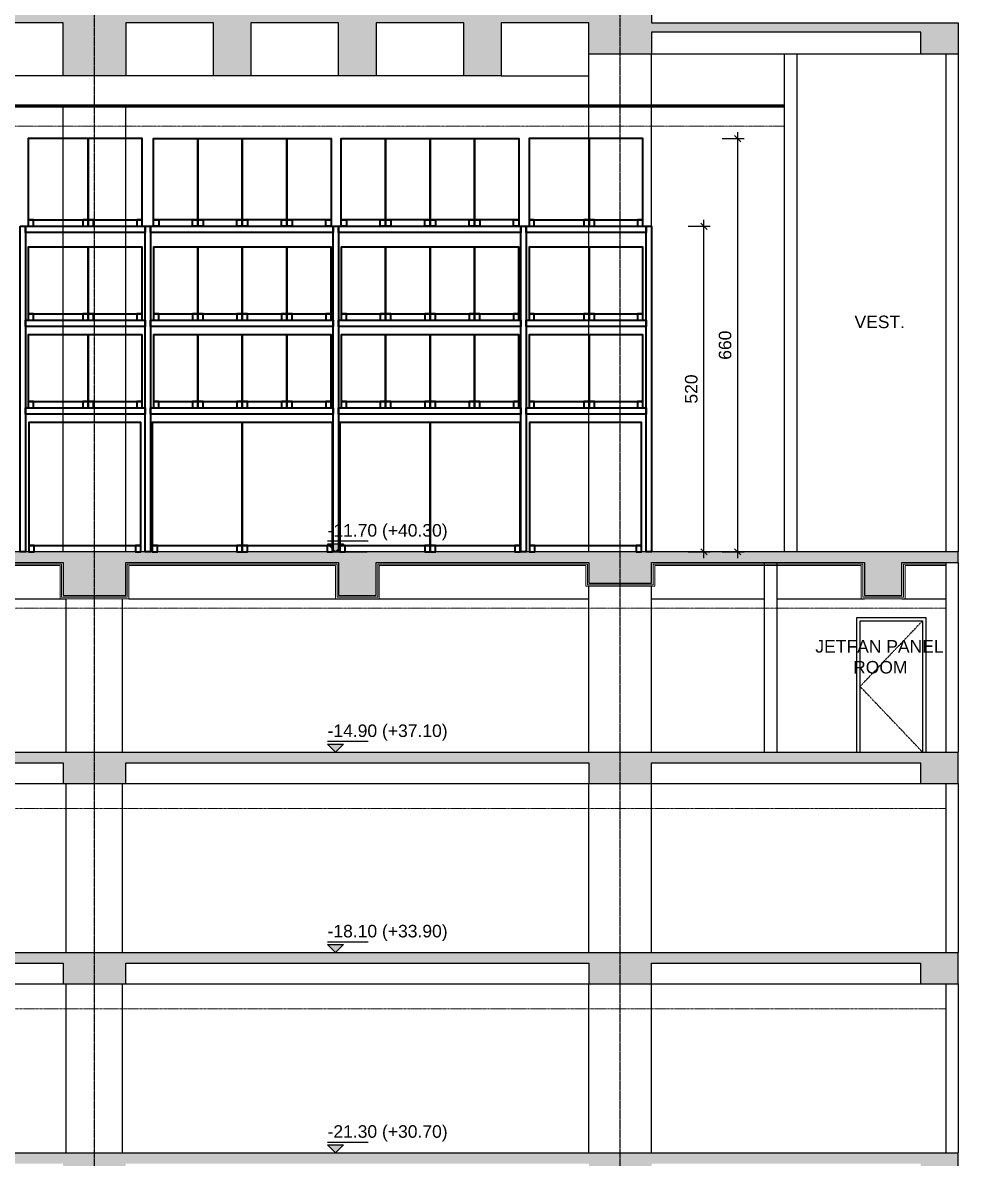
# Model space of a CAD drawing. Header units: centimetres. Extents: x -678439 to 71514, y -426864 to 8594.
# Drawn here: x 48435 to 49930, y 3072 to 4885 of the extents above; entities that cross this region are included whole.
import ezdxf

# ---------------------------------------------------------------- set-up
doc = ezdxf.new("R2010")
doc.units = ezdxf.units.CM
doc.header["$LTSCALE"] = 0.01
doc.header["$MEASUREMENT"] = 0
doc.header["$PDMODE"] = 3
for name, pattern in [('$0$CENTER', [50.8, 31.75, -6.35, 6.35, -6.35]), ('HIDDEN', [9.525, 6.35, -3.175]), ('K5LT_AXLED', [19.5, 15, -1.5, 1.5, -1.5])]:
    doc.linetypes.add(name, pattern=pattern)
doc.layers.get('0').update_dxf_attribs({"lineweight": 0})
doc.layers.get('DefPoints').update_dxf_attribs({"color": 200})
for name, color, linetype in [('$0$V-0_Axis', 8, '$0$CENTER'), ('AR-02', 152, 'Continuous'), ('METAL', 122, 'Continuous'), ('V-0_Dimension', 1, 'Continuous'), ('V-0_Elevation_015', 103, 'Continuous'), ('V-0_Hatch_Concrete', 252, 'Continuous'), ('V-0_Hidden', 9, 'HIDDEN'), ('V-0_Notation_Level_500', 2, 'Continuous'), ('V-0_Text_Tr', 7, 'Continuous'), ('V-2_Column', 160, 'Continuous'), ('V-2_Wall', 4, 'Continuous'), ('V-3_Ceiling_Suspended', 202, 'Continuous')]:
    doc.layers.add(name, color=color, linetype=linetype)
for name, color, linetype, lineweight in [('AG-Insulation_Heat_Rockwool', 95, 'BATTING', 13), ('AR-HIDDEN', 9, 'HIDDEN', 18), ('RACKING', 157, 'Continuous', 40)]:
    doc.layers.add(name, color=color, linetype=linetype, lineweight=lineweight)
doc.styles.add('VIVA_100', font='arial.ttf', dxfattribs={"height": 20})
doc.linetypes.add('BATTING', pattern='A,0.0001,-0.1,[134,ltypeshp.shx,S=0.1,R=0,X=-0.1,Y=0],-0.2,[134,ltypeshp.shx,S=0.1,R=180,X=0.1,Y=0],-0.1', length=0.4001)
doc.dimstyles.new('VIVA_100', dxfattribs={"dimscale": 10, "dimtxt": 25, "dimasz": 1, "dimexe": 1, "dimexo": 1, "dimgap": 1, "dimtad": 1, "dimdec": 0, "dimzin": 3, "dimdsep": 46, "dimtxsty": 'VIVA_100', "dimblk": 'OBLIQUE', "dimcen": 0, "dimdle": 1, "dimclrd": 256, "dimclre": 256, "dimclrt": 256, "dimadec": 1, "dimazin": 0, "dimtfac": 0.75, "dimtdec": 0, "dimtix": 1, "dimtmove": 2, "dimatfit": 2, "dimldrblk": 'DOT', "dimfxlon": 1, "dimfrac": 1, "dimtolj": 1, "dimtzin": 0, "dimlwd": -1, "dimlwe": -1, "dimarcsym": 0})

# ---------------------------------------------------------------- blocks, each defined once
blk = doc.blocks.new('_OBLIQUE')
at = {"color": 0, "linetype": 'ByBlock'}
blk.add_line((-0.5, -0.5), (0.5, 0.5), dxfattribs=at)
blk = doc.blocks.new('*D101')
at = {"layer": 'DefPoints', "color": 0, "transparency": 16777216}
for p in [(49439.4, 4560), (49523.4, 4560), (49451.4, 4040)]:
    blk.add_point(p, dxfattribs=at)
at = {"layer": 'V-0_Dimension', "transparency": 16777216}
for p, q in [((49498.4, 4560), (49533.4, 4560)), ((49523.4, 4030), (49523.4, 4570)), ((49498.4, 4040), (49533.4, 4040))]:
    blk.add_line(p, q, dxfattribs=at)
at = {"layer": 'V-0_Dimension', "transparency": 16777216, "xscale": 10, "yscale": 10, "zscale": 10}
for p, rotation in [((49523.4, 4560), 90), ((49523.4, 4040), 270)]:
    blk.add_blockref('_OBLIQUE', p, dxfattribs=dict(at, rotation=rotation))
at = {"layer": 'V-0_Dimension', "transparency": 16777216, "insert": (49503.2, 4300), "char_height": 20, "attachment_point": 5, "rotation": 90, "style": 'VIVA_100'}
blk.add_mtext('\\A1;520 ', dxfattribs=at)
blk = doc.blocks.new('_DOT')
blk.add_line((-0.5, 0), (-1, 0))
at = {"const_width": 0.5}
blk.add_lwpolyline([(-0.25, 0, 1), (0.25, 0, 1)], format="xyb", close=True, dxfattribs=at)
blk = doc.blocks.new('*D102')
at = {"layer": 'DefPoints', "color": 0, "transparency": 16777216}
for p in [(49387.1, 4700), (49577.4, 4700), (49412.7, 4040)]:
    blk.add_point(p, dxfattribs=at)
at = {"layer": 'V-0_Dimension', "transparency": 16777216}
for p, q in [((49552.4, 4700), (49587.4, 4700)), ((49577.4, 4030), (49577.4, 4710)), ((49552.4, 4040), (49587.4, 4040))]:
    blk.add_line(p, q, dxfattribs=at)
at = {"layer": 'V-0_Dimension', "transparency": 16777216, "xscale": 10, "yscale": 10, "zscale": 10}
for p, rotation in [((49577.4, 4700), 90), ((49577.4, 4040), 270)]:
    blk.add_blockref('_OBLIQUE', p, dxfattribs=dict(at, rotation=rotation))
at = {"layer": 'V-0_Dimension', "transparency": 16777216, "insert": (49557.2, 4370), "char_height": 20, "attachment_point": 5, "rotation": 90, "style": 'VIVA_100'}
blk.add_mtext('\\A1;660 ', dxfattribs=at)
blk = doc.blocks.new('RAFF')
at = {"layer": 'RACKING', "color": 7, "ltscale": 0.3}
for points in [[(-9.955, 0.1), (-8.995, 0.1), (-8.995, 1.4), (-9.955, 1.4)], [(-8.995, 0.1), (-8.135, 0.1), (-8.135, 1.4), (-8.995, 1.4)], [(-7.245, 0.1), (-7.955, 0.1), (-7.955, 1.4), (-7.245, 1.4)], [(-6.535, 0.1), (-7.245, 0.1), (-7.245, 1.4), (-6.535, 1.4)], [(-5.825, 0.1), (-6.535, 0.1), (-6.535, 1.4), (-5.825, 1.4)], [(-5.115, 0.1), (-5.825, 0.1), (-5.825, 1.4), (-5.115, 1.4)], [(-4.245, 0.1), (-4.955, 0.1), (-4.955, 1.4), (-4.245, 1.4)], [(-3.535, 0.1), (-4.245, 0.1), (-4.245, 1.4), (-3.535, 1.4)], [(-2.825, 0.1), (-3.535, 0.1), (-3.535, 1.4), (-2.825, 1.4)], [(-2.115, 0.1), (-2.825, 0.1), (-2.825, 1.4), (-2.115, 1.4)], [(-1.955, 0.1), (-0.995, 0.1), (-0.995, 1.4), (-1.955, 1.4)], [(-0.995, 0.1), (-0.135, 0.1), (-0.135, 1.4), (-0.995, 1.4)], [(-9.87, 0.1), (-9.955, 0.1), (-9.955, 0), (-9.87, 0)], [(-8.995, 0.1), (-9.08, 0.1), (-9.08, 0), (-8.995, 0)], [(-8.91, 0.1), (-8.995, 0.1), (-8.995, 0), (-8.91, 0)], [(-8.135, 0.1), (-8.22, 0.1), (-8.22, 0), (-8.135, 0)], [(-8.135, 0.1), (-8.22, 0.1), (-8.22, 0), (-8.135, 0)], [(-7.955, 0.1), (-7.87, 0.1), (-7.87, 0), (-7.955, 0)], [(-7.33, 0.1), (-7.245, 0.1), (-7.245, 0), (-7.33, 0)], [(-7.245, 0.1), (-7.16, 0.1), (-7.16, 0), (-7.245, 0)], [(-6.62, 0.1), (-6.535, 0.1), (-6.535, 0), (-6.62, 0)], [(-6.535, 0.1), (-6.45, 0.1), (-6.45, 0), (-6.535, 0)], [(-5.91, 0.1), (-5.825, 0.1), (-5.825, 0), (-5.91, 0)], [(-5.825, 0.1), (-5.74, 0.1), (-5.74, 0), (-5.825, 0)], [(-5.2, 0.1), (-5.115, 0.1), (-5.115, 0), (-5.2, 0)], [(-4.955, 0.1), (-4.87, 0.1), (-4.87, 0), (-4.955, 0)], [(-4.33, 0.1), (-4.245, 0.1), (-4.245, 0), (-4.33, 0)], [(-4.245, 0.1), (-4.16, 0.1), (-4.16, 0), (-4.245, 0)], [(-3.62, 0.1), (-3.535, 0.1), (-3.535, 0), (-3.62, 0)], [(-3.535, 0.1), (-3.45, 0.1), (-3.45, 0), (-3.535, 0)], [(-2.91, 0.1), (-2.825, 0.1), (-2.825, 0), (-2.91, 0)], [(-2.825, 0.1), (-2.74, 0.1), (-2.74, 0), (-2.825, 0)], [(-2.2, 0.1), (-2.115, 0.1), (-2.115, 0), (-2.2, 0)], [(-1.87, 0.1), (-1.955, 0.1), (-1.955, 0), (-1.87, 0)], [(-0.995, 0.1), (-1.08, 0.1), (-1.08, 0), (-0.995, 0)], [(-0.91, 0.1), (-0.995, 0.1), (-0.995, 0), (-0.91, 0)], [(-0.135, 0.1), (-0.22, 0.1), (-0.22, 0), (-0.135, 0)], [(-0.135, 0.1), (-0.22, 0.1), (-0.22, 0), (-0.135, 0)], [(-9.955, -1.4), (-8.995, -1.4), (-8.995, -0.336), (-9.955, -0.336)], [(-8.995, -1.4), (-8.135, -1.4), (-8.135, -0.336), (-8.995, -0.336)], [(-7.955, -1.4), (-7.245, -1.4), (-7.245, -0.336), (-7.955, -0.336)], [(-7.245, -1.4), (-6.535, -1.4), (-6.535, -0.336), (-7.245, -0.336)], [(-6.535, -1.4), (-5.825, -1.4), (-5.825, -0.336), (-6.535, -0.336)], [(-5.825, -1.4), (-5.115, -1.4), (-5.115, -0.336), (-5.825, -0.336)], [(-4.955, -1.4), (-4.245, -1.4), (-4.245, -0.336), (-4.955, -0.336)], [(-4.245, -1.4), (-3.535, -1.4), (-3.535, -0.336), (-4.245, -0.336)], [(-3.535, -1.4), (-2.825, -1.4), (-2.825, -0.336), (-3.535, -0.336)], [(-2.825, -1.4), (-2.115, -1.4), (-2.115, -0.336), (-2.825, -0.336)], [(-1.955, -1.4), (-0.995, -1.4), (-0.995, -0.336), (-1.955, -0.336)], [(-0.995, -1.4), (-0.135, -1.4), (-0.135, -0.336), (-0.995, -0.336)], [(-9.87, -1.4), (-9.955, -1.4), (-9.955, -1.5), (-9.87, -1.5)], [(-8.995, -1.4), (-9.08, -1.4), (-9.08, -1.5), (-8.995, -1.5)], [(-8.91, -1.4), (-8.995, -1.4), (-8.995, -1.5), (-8.91, -1.5)], [(-8.135, -1.4), (-8.22, -1.4), (-8.22, -1.5), (-8.135, -1.5)], [(-8.135, -1.4), (-8.22, -1.4), (-8.22, -1.5), (-8.135, -1.5)], [(-7.87, -1.4), (-7.955, -1.4), (-7.955, -1.5), (-7.87, -1.5)], [(-7.245, -1.4), (-7.33, -1.4), (-7.33, -1.5), (-7.245, -1.5)], [(-7.16, -1.4), (-7.245, -1.4), (-7.245, -1.5), (-7.16, -1.5)], [(-6.535, -1.4), (-6.62, -1.4), (-6.62, -1.5), (-6.535, -1.5)], [(-6.535, -1.4), (-6.62, -1.4), (-6.62, -1.5), (-6.535, -1.5)], [(-6.45, -1.4), (-6.535, -1.4), (-6.535, -1.5), (-6.45, -1.5)], [(-5.825, -1.4), (-5.91, -1.4), (-5.91, -1.5), (-5.825, -1.5)], [(-5.74, -1.4), (-5.825, -1.4), (-5.825, -1.5), (-5.74, -1.5)], [(-5.115, -1.4), (-5.2, -1.4), (-5.2, -1.5), (-5.115, -1.5)], [(-4.87, -1.4), (-4.955, -1.4), (-4.955, -1.5), (-4.87, -1.5)], [(-4.245, -1.4), (-4.33, -1.4), (-4.33, -1.5), (-4.245, -1.5)], [(-4.16, -1.4), (-4.245, -1.4), (-4.245, -1.5), (-4.16, -1.5)], [(-3.535, -1.4), (-3.62, -1.4), (-3.62, -1.5), (-3.535, -1.5)], [(-3.535, -1.4), (-3.62, -1.4), (-3.62, -1.5), (-3.535, -1.5)], [(-3.45, -1.4), (-3.535, -1.4), (-3.535, -1.5), (-3.45, -1.5)], [(-2.825, -1.4), (-2.91, -1.4), (-2.91, -1.5), (-2.825, -1.5)], [(-2.74, -1.4), (-2.825, -1.4), (-2.825, -1.5), (-2.74, -1.5)], [(-2.115, -1.4), (-2.2, -1.4), (-2.2, -1.5), (-2.115, -1.5)], [(-1.87, -1.4), (-1.955, -1.4), (-1.955, -1.5), (-1.87, -1.5)], [(-0.995, -1.4), (-1.08, -1.4), (-1.08, -1.5), (-0.995, -1.5)], [(-0.91, -1.4), (-0.995, -1.4), (-0.995, -1.5), (-0.91, -1.5)], [(-0.135, -1.4), (-0.22, -1.4), (-0.22, -1.5), (-0.135, -1.5)], [(-0.135, -1.4), (-0.22, -1.4), (-0.22, -1.5), (-0.135, -1.5)], [(-9.955, -2.8), (-8.995, -2.8), (-8.995, -1.736), (-9.955, -1.736)], [(-8.995, -2.8), (-8.135, -2.8), (-8.135, -1.736), (-8.995, -1.736)], [(-7.955, -2.8), (-7.245, -2.8), (-7.245, -1.736), (-7.955, -1.736)], [(-7.245, -2.8), (-6.535, -2.8), (-6.535, -1.736), (-7.245, -1.736)], [(-6.535, -2.8), (-5.825, -2.8), (-5.825, -1.736), (-6.535, -1.736)], [(-5.825, -2.8), (-5.115, -2.8), (-5.115, -1.736), (-5.825, -1.736)], [(-4.955, -2.8), (-4.245, -2.8), (-4.245, -1.736), (-4.955, -1.736)], [(-4.245, -2.8), (-3.535, -2.8), (-3.535, -1.736), (-4.245, -1.736)], [(-3.535, -2.8), (-2.825, -2.8), (-2.825, -1.736), (-3.535, -1.736)], [(-2.825, -2.8), (-2.115, -2.8), (-2.115, -1.736), (-2.825, -1.736)], [(-1.955, -2.8), (-0.995, -2.8), (-0.995, -1.736), (-1.955, -1.736)], [(-0.995, -2.8), (-0.135, -2.8), (-0.135, -1.736), (-0.995, -1.736)], [(-9.87, -2.8), (-9.955, -2.8), (-9.955, -2.9), (-9.87, -2.9)], [(-8.995, -2.8), (-9.08, -2.8), (-9.08, -2.9), (-8.995, -2.9)], [(-8.91, -2.8), (-8.995, -2.8), (-8.995, -2.9), (-8.91, -2.9)], [(-8.135, -2.8), (-8.22, -2.8), (-8.22, -2.9), (-8.135, -2.9)], [(-8.135, -2.8), (-8.22, -2.8), (-8.22, -2.9), (-8.135, -2.9)], [(-7.87, -2.8), (-7.955, -2.8), (-7.955, -2.9), (-7.87, -2.9)], [(-7.245, -2.8), (-7.33, -2.8), (-7.33, -2.9), (-7.245, -2.9)], [(-7.16, -2.8), (-7.245, -2.8), (-7.245, -2.9), (-7.16, -2.9)], [(-6.535, -2.8), (-6.62, -2.8), (-6.62, -2.9), (-6.535, -2.9)], [(-6.45, -2.8), (-6.535, -2.8), (-6.535, -2.9), (-6.45, -2.9)], [(-5.825, -2.8), (-5.91, -2.8), (-5.91, -2.9), (-5.825, -2.9)], [(-5.74, -2.8), (-5.825, -2.8), (-5.825, -2.9), (-5.74, -2.9)], [(-5.115, -2.8), (-5.2, -2.8), (-5.2, -2.9), (-5.115, -2.9)], [(-4.87, -2.8), (-4.955, -2.8), (-4.955, -2.9), (-4.87, -2.9)], [(-4.245, -2.8), (-4.33, -2.8), (-4.33, -2.9), (-4.245, -2.9)], [(-4.16, -2.8), (-4.245, -2.8), (-4.245, -2.9), (-4.16, -2.9)], [(-3.535, -2.8), (-3.62, -2.8), (-3.62, -2.9), (-3.535, -2.9)], [(-3.45, -2.8), (-3.535, -2.8), (-3.535, -2.9), (-3.45, -2.9)], [(-2.825, -2.8), (-2.91, -2.8), (-2.91, -2.9), (-2.825, -2.9)], [(-2.74, -2.8), (-2.825, -2.8), (-2.825, -2.9), (-2.74, -2.9)], [(-2.115, -2.8), (-2.2, -2.8), (-2.2, -2.9), (-2.115, -2.9)], [(-1.87, -2.8), (-1.955, -2.8), (-1.955, -2.9), (-1.87, -2.9)], [(-0.995, -2.8), (-1.08, -2.8), (-1.08, -2.9), (-0.995, -2.9)], [(-0.91, -2.8), (-0.995, -2.8), (-0.995, -2.9), (-0.91, -2.9)], [(-0.135, -2.8), (-0.22, -2.8), (-0.22, -2.9), (-0.135, -2.9)], [(-0.135, -2.8), (-0.22, -2.8), (-0.22, -2.9), (-0.135, -2.9)], [(-9.946, -5.1), (-8.156, -5.1), (-8.156, -3.136), (-9.946, -3.136)], [(-7.975, -5.1), (-6.535, -5.1), (-6.535, -3.136), (-7.975, -3.136)], [(-6.535, -5.1), (-5.096, -5.1), (-5.096, -3.136), (-6.535, -3.136)], [(-4.975, -5.1), (-3.535, -5.1), (-3.535, -3.136), (-4.975, -3.136)], [(-3.535, -5.1), (-2.096, -5.1), (-2.096, -3.136), (-3.535, -3.136)], [(-1.946, -5.1), (-0.156, -5.1), (-0.156, -3.136), (-1.946, -3.136)], [(-9.861, -5.1), (-9.946, -5.1), (-9.946, -5.2), (-9.861, -5.2)], [(-8.156, -5.1), (-8.241, -5.1), (-8.241, -5.2), (-8.156, -5.2)], [(-7.89, -5.1), (-7.975, -5.1), (-7.975, -5.2), (-7.89, -5.2)], [(-6.535, -5.1), (-6.62, -5.1), (-6.62, -5.2), (-6.535, -5.2)], [(-6.45, -5.1), (-6.535, -5.1), (-6.535, -5.2), (-6.45, -5.2)], [(-5.096, -5.1), (-5.181, -5.1), (-5.181, -5.2), (-5.096, -5.2)], [(-4.89, -5.1), (-4.975, -5.1), (-4.975, -5.2), (-4.89, -5.2)], [(-3.535, -5.1), (-3.62, -5.1), (-3.62, -5.2), (-3.535, -5.2)], [(-3.45, -5.1), (-3.535, -5.1), (-3.535, -5.2), (-3.45, -5.2)], [(-2.096, -5.1), (-2.181, -5.1), (-2.181, -5.2), (-2.096, -5.2)], [(-1.861, -5.1), (-1.946, -5.1), (-1.946, -5.2), (-1.861, -5.2)], [(-0.156, -5.1), (-0.241, -5.1), (-0.241, -5.2), (-0.156, -5.2)]]:
    blk.add_lwpolyline(points, close=True, dxfattribs=at)
at = {"layer": 'RACKING', "ltscale": 0.3}
for points in [[(-10.085, 0), (-10, 0), (-10, -5.2), (-10.085, -5.2)], [(-10, 0), (-8.085, 0), (-8.085, -0.1), (-10, -0.1)], [(-8.085, 0), (-8, 0), (-8, -5.2), (-8.085, -5.2)], [(-8, 0), (-5.085, 0), (-5.085, -0.1), (-8, -0.1)], [(-5.085, 0), (-5, 0), (-5, -5.2), (-5.085, -5.2)], [(-5, 0), (-2.085, 0), (-2.085, -0.1), (-5, -0.1)], [(-2.085, 0), (-2, 0), (-2, -5.2), (-2.085, -5.2)], [(-2, 0), (-0.085, 0), (-0.085, -0.1), (-2, -0.1)], [(-0.085, 0), (0, 0), (0, -5.2), (-0.085, -5.2)], [(-10, -1.5), (-8.085, -1.5), (-8.085, -1.6), (-10, -1.6)], [(-8, -1.5), (-5.085, -1.5), (-5.085, -1.6), (-8, -1.6)], [(-5, -1.5), (-2.085, -1.5), (-2.085, -1.6), (-5, -1.6)], [(-2, -1.5), (-0.085, -1.5), (-0.085, -1.6), (-2, -1.6)], [(-10, -2.9), (-8.085, -2.9), (-8.085, -3), (-10, -3)], [(-8, -2.9), (-5.085, -2.9), (-5.085, -3), (-8, -3)], [(-5, -2.9), (-2.085, -2.9), (-2.085, -3), (-5, -3)], [(-2, -2.9), (-0.085, -2.9), (-0.085, -3), (-2, -3)]]:
    blk.add_lwpolyline(points, close=True, dxfattribs=at)
blk = doc.blocks.new('*U83')
blk.add_hatch(color=256).paths.add_polyline_path([(12.8, 12.8), (-12.8, 12.8), (0, 0)])
for p, q in [((-12.8, 17.4), (52.2, 17.4)), ((0, 0), (50.4, 0))]:
    blk.add_line(p, q)
blk.add_lwpolyline([(0, 0), (-12.8, 12.8), (12.8, 12.8)], close=True)
at = {"style": 'VIVA_100'}
blk.add_attdef('%%P0.00', (-12.8, 24.3), '', height=20, dxfattribs=at)
blk = doc.blocks.new('kot-b-b')
at = {"layer": 'V-0_Notation_Level_500', "transparency": 33554687}
for p, values in [((20050.7, 4030), {'%%P0.00': '-11.70 (+40.30)'}), ((20050.7, 3710), {'%%P0.00': '-14.90 (+37.10)'}), ((20050.7, 3390), {'%%P0.00': '-18.10 (+33.90)'}), ((20050.7, 3070), {'%%P0.00': '-21.30 (+30.70)'})]:
    blk.add_blockref('*U83', p, dxfattribs=at).add_auto_attribs(values)

msp = doc.modelspace()

# ---------------------------------------------------------------- hatches: boundary and pattern name
at = {"layer": 'V-0_Hatch_Concrete', "transparency": 33554534}
h = msp.add_hatch(color=256, dxfattribs=at)
h.dxf.hatch_style = 1
h.paths.add_polyline_path([(41789.7, 4850), (41879.7, 4850), (41879.7, 4885), (42019.7, 4885), (42019.7, 4830), (42079.7, 4830), (42079.7, 4885), (42219.7, 4885), (42219.7, 4800), (42279.7, 4800), (42279.7, 4885), (42419.7, 4885), (42419.7, 4800), (42479.7, 4800), (42479.7, 4885), (42619.7, 4885), (42619.7, 4800), (42719.7, 4800), (42719.7, 4885), (42859.7, 4885), (42859.7, 4800), (42919.7, 4800), (42919.7, 4885), (43059.7, 4885), (43059.7, 4800), (43119.7, 4800), (43119.7, 4885), (43259.7, 4885), (43259.7, 4800), (43319.7, 4800), (43319.7, 4885), (43459.7, 4885), (43459.7, 4800), (43559.7, 4800), (43559.7, 4885), (43699.7, 4885), (43699.7, 4800), (43759.7, 4800), (43759.7, 4885), (43899.7, 4885), (43899.7, 4800), (43959.7, 4800), (43959.7, 4885), (44099.7, 4885), (44099.7, 4800), (44159.7, 4800), (44159.7, 4885), (44299.7, 4885), (44299.7, 4800), (44399.7, 4800), (44399.7, 4885), (44539.7, 4885), (44539.7, 4800), (44599.7, 4800), (44599.7, 4885), (44739.7, 4885), (44739.7, 4800), (44799.7, 4800), (44799.7, 4885), (44939.7, 4885), (44939.7, 4800), (44999.7, 4800), (44999.7, 4885), (45139.7, 4885), (45139.7, 4800), (45239.7, 4800), (45239.7, 4885), (45379.7, 4885), (45379.7, 4800), (45439.7, 4800), (45439.7, 4885), (45579.7, 4885), (45579.7, 4800), (45639.7, 4800), (45639.7, 4885), (45779.7, 4885), (45779.7, 4800), (45839.7, 4800), (45839.7, 4885), (45979.7, 4885), (45979.7, 4800), (46079.7, 4800), (46079.7, 4885), (46219.7, 4885), (46219.7, 4800), (46279.7, 4800), (46279.7, 4885), (46419.7, 4885), (46419.7, 4800), (46479.7, 4800), (46479.7, 4885), (46619.7, 4885), (46619.7, 4800), (46679.7, 4800), (46679.7, 4885), (46819.7, 4885), (46819.7, 4800), (46919.7, 4800), (46919.7, 4885), (47059.7, 4885), (47059.7, 4800), (47119.7, 4800), (47119.7, 4885), (47259.7, 4885), (47259.7, 4800), (47319.7, 4800), (47319.7, 4885), (47459.7, 4885), (47459.7, 4800), (47519.7, 4800), (47519.7, 4885), (47659.7, 4885), (47659.7, 4800), (47759.7, 4800), (47759.7, 4885), (47899.7, 4885), (47899.7, 4800), (47959.7, 4800), (47959.7, 4885), (48099.7, 4885), (48099.7, 4800), (48159.7, 4800), (48159.7, 4885), (48299.7, 4885), (48299.7, 4800), (48359.7, 4800), (48359.7, 4885), (48499.7, 4885), (48499.7, 4800), (48599.7, 4800), (48599.7, 4885), (48739.7, 4885), (48739.7, 4800), (48799.7, 4800), (48799.7, 4885), (48939.7, 4885), (48939.7, 4800), (48999.7, 4800), (48999.7, 4885), (49139.7, 4885), (49139.7, 4800), (49199.7, 4800), (49199.7, 4885), (49339.7, 4885), (49339.7, 4835), (49439.7, 4835), (49439.7, 4870), (49869.7, 4870), (49869.7, 4835), (49929.7, 4835), (49929.7, 4885), (49439.7, 4885), (49439.7, 4900), (41369.7, 4900), (41369.7, 4850), (41469.7, 4850), (41469.7, 4885), (41578.7, 4885), (41578.7, 4850), (41628.7, 4850), (41628.7, 4885), (41789.7, 4885)], flags=17)
h.paths.add_polyline_path([(41789.7, 4850), (41879.7, 4850)], flags=0)
h.paths.add_polyline_path([(41879.7, 4850), (41789.7, 4850), (41789.7, 4885), (41628.7, 4885), (41628.7, 4850), (41578.7, 4850), (41578.7, 4885), (41469.7, 4885), (41469.7, 4850), (41369.7, 4850), (41369.7, 4900), (49439.7, 4900), (49439.7, 4885), (49929.7, 4885), (49929.7, 4835), (49869.7, 4835), (49869.7, 4870), (49439.7, 4870), (49439.7, 4835), (49339.7, 4835), (49339.7, 4885), (49199.7, 4885), (49199.7, 4800), (49139.7, 4800), (49139.7, 4885), (48999.7, 4885), (48999.7, 4800), (48939.7, 4800), (48939.7, 4885), (48799.7, 4885), (48799.7, 4800), (48739.7, 4800), (48739.7, 4885), (48599.7, 4885), (48599.7, 4800), (48499.7, 4800), (48499.7, 4885), (48359.7, 4885), (48359.7, 4800), (48299.7, 4800), (48299.7, 4885), (48159.7, 4885), (48159.7, 4800), (48099.7, 4800), (48099.7, 4885), (47959.7, 4885), (47959.7, 4800), (47899.7, 4800), (47899.7, 4885), (47759.7, 4885), (47759.7, 4800), (47659.7, 4800), (47659.7, 4885), (47519.7, 4885), (47519.7, 4800), (47459.7, 4800), (47459.7, 4885), (47319.7, 4885), (47319.7, 4800), (47259.7, 4800), (47259.7, 4885), (47119.7, 4885), (47119.7, 4800), (47059.7, 4800), (47059.7, 4885), (46919.7, 4885), (46919.7, 4800), (46819.7, 4800), (46819.7, 4885), (46679.7, 4885), (46679.7, 4800), (46619.7, 4800), (46619.7, 4885), (46479.7, 4885), (46479.7, 4800), (46419.7, 4800), (46419.7, 4885), (46279.7, 4885), (46279.7, 4800), (46219.7, 4800), (46219.7, 4885), (46079.7, 4885), (46079.7, 4800), (45979.7, 4800), (45979.7, 4885), (45839.7, 4885), (45839.7, 4800), (45779.7, 4800), (45779.7, 4885), (45639.7, 4885), (45639.7, 4800), (45579.7, 4800), (45579.7, 4885), (45439.7, 4885), (45439.7, 4800), (45379.7, 4800), (45379.7, 4885), (45239.7, 4885), (45239.7, 4800), (45139.7, 4800), (45139.7, 4885), (44999.7, 4885), (44999.7, 4800), (44939.7, 4800), (44939.7, 4885), (44799.7, 4885), (44799.7, 4800), (44739.7, 4800), (44739.7, 4885), (44599.7, 4885), (44599.7, 4800), (44539.7, 4800), (44539.7, 4885), (44399.7, 4885), (44399.7, 4800), (44299.7, 4800), (44299.7, 4885), (44159.7, 4885), (44159.7, 4800), (44099.7, 4800), (44099.7, 4885), (43959.7, 4885), (43959.7, 4800), (43899.7, 4800), (43899.7, 4885), (43759.7, 4885), (43759.7, 4800), (43699.7, 4800), (43699.7, 4885), (43559.7, 4885), (43559.7, 4800), (43459.7, 4800), (43459.7, 4885), (43319.7, 4885), (43319.7, 4800), (43259.7, 4800), (43259.7, 4885), (43119.7, 4885), (43119.7, 4800), (43059.7, 4800), (43059.7, 4885), (42919.7, 4885), (42919.7, 4800), (42859.7, 4800), (42859.7, 4885), (42719.7, 4885), (42719.7, 4800), (42619.7, 4800), (42619.7, 4885), (42479.7, 4885), (42479.7, 4800), (42419.7, 4800), (42419.7, 4885), (42279.7, 4885), (42279.7, 4800), (42219.7, 4800), (42219.7, 4885), (42079.7, 4885), (42079.7, 4830), (42019.7, 4830), (42019.7, 4885), (41879.7, 4885)], flags=17)
h = msp.add_hatch(color=256, dxfattribs=at)
h.dxf.hatch_style = 1
h.paths.add_polyline_path([(46679.7, 4885), (46819.7, 4885), (46819.7, 4800), (46919.7, 4800), (46919.7, 4885), (47059.7, 4885), (47059.7, 4800), (47119.7, 4800), (47119.7, 4885), (47259.7, 4885), (47259.7, 4800), (47319.7, 4800), (47319.7, 4885), (47459.7, 4885), (47459.7, 4800), (47519.7, 4800), (47519.7, 4885), (47659.7, 4885), (47659.7, 4800), (47759.7, 4800), (47759.7, 4885), (47899.7, 4885), (47899.7, 4800), (47959.7, 4800), (47959.7, 4885), (48099.7, 4885), (48099.7, 4800), (48159.7, 4800), (48159.7, 4885), (48299.7, 4885), (48299.7, 4800), (48359.7, 4800), (48359.7, 4885), (48499.7, 4885), (48499.7, 4800), (48599.7, 4800), (48599.7, 4885), (48739.7, 4885), (48739.7, 4800), (48799.7, 4800), (48799.7, 4885), (48939.7, 4885), (48939.7, 4800), (48999.7, 4800), (48999.7, 4885), (49139.7, 4885), (49139.7, 4800), (49199.7, 4800), (49199.7, 4885), (49339.7, 4885), (49339.7, 4835), (49439.7, 4835), (49439.7, 4870), (49869.7, 4870), (49869.7, 4835), (49929.7, 4835), (49929.7, 4885), (49439.7, 4885), (49439.7, 4900), (41369.7, 4900), (41369.7, 4850), (41469.7, 4850), (41469.7, 4885), (41578.7, 4885), (41578.7, 4850), (41628.7, 4850), (41628.7, 4885), (41789.7, 4885), (41789.7, 4850), (41879.7, 4850), (41879.7, 4885), (42019.7, 4885), (42019.7, 4830), (42079.7, 4830), (42079.7, 4885), (42219.7, 4885), (42219.7, 4800), (42279.7, 4800), (42279.7, 4885), (42419.7, 4885), (42419.7, 4800), (42479.7, 4800), (42479.7, 4885), (42619.7, 4885), (42619.7, 4800), (42719.7, 4800), (42719.7, 4885), (42859.7, 4885), (42859.7, 4800), (42919.7, 4800), (42919.7, 4885), (43059.7, 4885), (43059.7, 4800), (43119.7, 4800), (43119.7, 4885), (43259.7, 4885), (43259.7, 4800), (43319.7, 4800), (43319.7, 4885), (43459.7, 4885), (43459.7, 4800), (43559.7, 4800), (43559.7, 4885), (43699.7, 4885), (43699.7, 4800), (43759.7, 4800), (43759.7, 4885), (43899.7, 4885), (43899.7, 4800), (43959.7, 4800), (43959.7, 4885), (44099.7, 4885), (44099.7, 4800), (44159.7, 4800), (44159.7, 4885), (44299.7, 4885), (44299.7, 4800), (44399.7, 4800), (44399.7, 4885), (44539.7, 4885), (44539.7, 4800), (44599.7, 4800), (44599.7, 4885), (44739.7, 4885), (44739.7, 4800), (44799.7, 4800), (44799.7, 4885), (44939.7, 4885), (44939.7, 4800), (44999.7, 4800), (44999.7, 4885), (45139.7, 4885), (45139.7, 4800), (45239.7, 4800), (45239.7, 4885), (45379.7, 4885), (45379.7, 4800), (45439.7, 4800), (45439.7, 4885), (45579.7, 4885), (45579.7, 4800), (45639.7, 4800), (45639.7, 4885), (45779.7, 4885), (45779.7, 4800), (45839.7, 4800), (45839.7, 4885), (45979.7, 4885), (45979.7, 4800), (46079.7, 4800), (46079.7, 4885), (46219.7, 4885), (46219.7, 4800), (46279.7, 4800), (46279.7, 4885), (46419.7, 4885), (46419.7, 4800), (46479.7, 4800), (46479.7, 4885), (46619.7, 4885), (46619.7, 4800), (46679.7, 4800)])
h = msp.add_hatch(color=256, dxfattribs=at)
h.dxf.hatch_style = 1
h.paths.add_polyline_path([(48599.7, 4023), (48939.7, 4023), (48939.7, 3970), (48999.7, 3970), (48999.7, 4023), (49339.7, 4023), (49339.7, 3990), (49439.7, 3990), (49439.7, 4023), (49779.7, 4023), (49779.7, 3970), (49839.7, 3970), (49839.7, 4023), (49929.7, 4023), (49929.7, 4040), (41219.3, 4040), (41219.3, 4015), (41369.7, 4015), (41369.7, 3970), (41469.7, 3970), (41469.7, 4023), (41779.7, 4023), (41779.7, 3970), (41879.7, 3970), (41879.7, 4023), (42219.7, 4023), (42219.7, 3970), (42279.7, 3970), (42279.7, 4023), (42619.7, 4023), (42619.7, 3970), (42719.7, 3970), (42719.7, 4023), (43059.7, 4023), (43059.7, 3970), (43119.7, 3970), (43119.7, 4023), (43459.7, 4023), (43459.7, 3970), (43559.7, 3970), (43559.7, 4023), (43899.7, 4023), (43899.7, 3970), (43959.7, 3970), (43959.7, 4023), (44299.7, 4023), (44299.7, 3970), (44399.7, 3970), (44399.7, 4023), (44739.7, 4023), (44739.7, 3970), (44799.7, 3970), (44799.7, 4023), (45139.7, 4023), (45139.7, 3970), (45239.7, 3970), (45239.7, 4023), (45579.7, 4023), (45579.7, 3970), (45639.7, 3970), (45639.7, 4023), (45979.7, 4023), (45979.7, 3970), (46079.7, 3970), (46079.7, 4023), (46419.7, 4023), (46419.7, 3970), (46479.7, 3970), (46479.7, 4023), (46819.7, 4023), (46819.7, 3970), (46919.7, 3970), (46919.7, 4023), (47259.7, 4023), (47259.7, 3970), (47319.7, 3970), (47319.7, 4023), (47659.7, 4023), (47659.7, 3970), (47759.7, 3970), (47759.7, 4023), (48099.7, 4023), (48099.7, 3970), (48159.7, 3970), (48159.7, 4023), (48499.7, 4023), (48499.7, 3970), (48599.7, 3970)])
h.paths.add_polyline_path([(48599.7, 3703), (49339.7, 3703), (49339.7, 3670), (49439.7, 3670), (49439.7, 3703), (49869.7, 3703), (49869.7, 3670), (49929.7, 3670), (49929.7, 3720), (41219.3, 3720), (41219.3, 3703), (41359.7, 3703), (41359.7, 3670), (41469.7, 3670), (41469.7, 3703), (41779.7, 3703), (41779.7, 3670), (41879.7, 3670), (41879.7, 3703), (42619.7, 3703), (42619.7, 3670), (42719.7, 3670), (42719.7, 3703), (43459.7, 3703), (43459.7, 3670), (43559.7, 3670), (43559.7, 3703), (44299.7, 3703), (44299.7, 3670), (44399.7, 3670), (44399.7, 3703), (45139.7, 3703), (45139.7, 3670), (45239.7, 3670), (45239.7, 3703), (45979.7, 3703), (45979.7, 3670), (46079.7, 3670), (46079.7, 3703), (46819.7, 3703), (46819.7, 3670), (46919.7, 3670), (46919.7, 3703), (47659.7, 3703), (47659.7, 3670), (47759.7, 3670), (47759.7, 3703), (48499.7, 3703), (48499.7, 3670), (48599.7, 3670)])
h.paths.add_polyline_path([(48599.7, 3383), (49339.7, 3383), (49339.7, 3350), (49439.7, 3350), (49439.7, 3383), (49869.7, 3383), (49869.7, 3350), (49929.7, 3350), (49929.7, 3400), (41219.3, 3400), (41219.3, 3383), (41359.7, 3383), (41359.7, 3350), (41459.7, 3350), (41459.7, 3383), (41779.7, 3383), (41779.7, 3350), (41879.7, 3350), (41879.7, 3383), (42619.7, 3383), (42619.7, 3350), (42719.7, 3350), (42719.7, 3383), (43459.7, 3383), (43459.7, 3350), (43559.7, 3350), (43559.7, 3383), (44299.7, 3383), (44299.7, 3350), (44399.7, 3350), (44399.7, 3383), (45139.7, 3383), (45139.7, 3350), (45239.7, 3350), (45239.7, 3383), (45979.7, 3383), (45979.7, 3350), (46079.7, 3350), (46079.7, 3383), (46819.7, 3383), (46819.7, 3350), (46919.7, 3350), (46919.7, 3383), (47659.7, 3383), (47659.7, 3350), (47759.7, 3350), (47759.7, 3383), (48499.7, 3383), (48499.7, 3350), (48599.7, 3350)])
h.paths.add_polyline_path([(48599.7, 3063), (49339.7, 3063), (49339.7, 3030), (49439.7, 3030), (49439.7, 3063), (49869.7, 3063), (49869.7, 3030), (49929.7, 3030), (49929.7, 3080), (41219.3, 3080), (41219.3, 3063), (41359.7, 3063), (41359.7, 3030), (41459.7, 3030), (41459.7, 3063), (41779.7, 3063), (41779.7, 3030), (41879.7, 3030), (41879.7, 3063), (42619.7, 3063), (42619.7, 3030), (42719.7, 3030), (42719.7, 3063), (43459.7, 3063), (43459.7, 3030), (43559.7, 3030), (43559.7, 3063), (44299.7, 3063), (44299.7, 3030), (44399.7, 3030), (44399.7, 3063), (45139.7, 3063), (45139.7, 3030), (45239.7, 3030), (45239.7, 3063), (45979.7, 3063), (45979.7, 3030), (46079.7, 3030), (46079.7, 3063), (46819.7, 3063), (46819.7, 3030), (46919.7, 3030), (46919.7, 3063), (47659.7, 3063), (47659.7, 3030), (47759.7, 3030), (47759.7, 3063), (48499.7, 3063), (48499.7, 3030), (48599.7, 3030)])
h.paths.add_polyline_path([(48599.7, 2743), (49339.7, 2743), (49339.7, 2710), (49439.7, 2710), (49439.7, 2743), (49869.7, 2743), (49869.7, 2710), (49929.7, 2710), (49929.7, 2760), (41219.3, 2760), (41219.3, 2743), (41359.7, 2743), (41359.7, 2710), (41459.7, 2710), (41459.7, 2743), (41779.7, 2743), (41779.7, 2710), (41879.7, 2710), (41879.7, 2743), (42619.7, 2743), (42619.7, 2710), (42719.7, 2710), (42719.7, 2743), (43459.7, 2743), (43459.7, 2710), (43559.7, 2710), (43559.7, 2743), (44299.7, 2743), (44299.7, 2710), (44399.7, 2710), (44399.7, 2743), (45139.7, 2743), (45139.7, 2710), (45239.7, 2710), (45239.7, 2743), (45979.7, 2743), (45979.7, 2710), (46079.7, 2710), (46079.7, 2743), (46819.7, 2743), (46819.7, 2710), (46919.7, 2710), (46919.7, 2743), (47659.7, 2743), (47659.7, 2710), (47759.7, 2710), (47759.7, 2743), (48499.7, 2743), (48499.7, 2710), (48599.7, 2710)])
h.paths.add_polyline_path([(48599.7, 2423), (49339.7, 2423), (49339.7, 2390), (49439.7, 2390), (49439.7, 2423), (49869.7, 2423), (49869.7, 2390), (49929.7, 2390), (49929.7, 2440), (41219.3, 2440), (41219.3, 2423), (41359.7, 2423), (41359.7, 2390), (41459.7, 2390), (41459.7, 2423), (41779.7, 2423), (41779.7, 2390), (41879.7, 2390), (41879.7, 2423), (42619.7, 2423), (42619.7, 2390), (42719.7, 2390), (42719.7, 2423), (43459.7, 2423), (43459.7, 2390), (43559.7, 2390), (43559.7, 2423), (44299.7, 2423), (44299.7, 2390), (44399.7, 2390), (44399.7, 2423), (45139.7, 2423), (45139.7, 2390), (45239.7, 2390), (45239.7, 2423), (45979.7, 2423), (45979.7, 2390), (46079.7, 2390), (46079.7, 2423), (46819.7, 2423), (46819.7, 2390), (46919.7, 2390), (46919.7, 2423), (47659.7, 2423), (47659.7, 2390), (47759.7, 2390), (47759.7, 2423), (48499.7, 2423), (48499.7, 2390), (48599.7, 2390)])

# ---------------------------------------------------------------- linework, layer by layer
at = {"layer": '$0$V-0_Axis'}
for p, q in [((48549.7, 1440), (48549.7, 8296.2)), ((49389.7, 1440), (49389.7, 8296.2))]:
    msp.add_line(p, q, dxfattribs=at)
at = {"layer": 'AG-Insulation_Heat_Rockwool', "ltscale": 0.6}
msp.add_lwpolyline([(48162.2, 4020.5), (48497.2, 4020.5), (48497.2, 3967.5), (48602.2, 3967.5), (48602.2, 4020.5), (48937.2, 4020.5), (48937.2, 3967.5), (49002.2, 3967.5), (49002.2, 4020.5), (49337.2, 4020.5), (49337.2, 3987.5), (49442.2, 3987.5), (49442.2, 4020.5), (49777.2, 4020.5), (49777.2, 3967.5), (49842.2, 3967.5), (49842.2, 4020.5), (49909.7, 4020.5)], dxfattribs=at)
at = {"layer": 'AG-Insulation_Heat_Rockwool', "linetype": 'Continuous', "ltscale": 1.2}
msp.add_lwpolyline([(49909.7, 4018), (49844.7, 4018), (49844.7, 3965), (49774.7, 3965), (49774.7, 4018), (49444.7, 4018), (49444.7, 3985), (49334.7, 3985), (49334.7, 4018), (49004.7, 4018), (49004.7, 3965), (48934.7, 3965), (48934.7, 4018), (48604.7, 4018), (48604.7, 3965), (48494.7, 3965), (48494.7, 4018), (48164.7, 4018)], dxfattribs=at)
at = {"layer": 'AR-02'}
msp.add_line((49651.7, 4753.2), (43865.7, 4753.2), dxfattribs=at)
at = {"layer": 'AR-HIDDEN', "color": 1, "linetype": 'K5LT_AXLED', "transparency": 33554687}
for points in [[(43865.7, 4720), (49651.7, 4720)], [(41219.3, 3950), (49909.7, 3950)], [(41219.3, 3630), (49909.7, 3630)], [(41219.3, 3310), (49909.7, 3310)]]:
    msp.add_lwpolyline(points, dxfattribs=at)
at = {"layer": 'METAL'}
for points in [[(48485.7, 4753.2), (48485.7, 4751.2), (48489.7, 4751.2), (48489.7, 4753.2)], [(48485.7, 4753.2), (48485.7, 4751.2), (48489.7, 4751.2), (48489.7, 4753.2)], [(48486, 4752.9), (48486, 4751.5), (48489.4, 4751.5), (48489.4, 4752.9)], [(48486, 4752.9), (48486, 4751.5), (48489.4, 4751.5), (48489.4, 4752.9)], [(48545.7, 4753.2), (48545.7, 4751.2), (48549.7, 4751.2), (48549.7, 4753.2)], [(48545.7, 4753.2), (48545.7, 4751.2), (48549.7, 4751.2), (48549.7, 4753.2)], [(48546, 4752.9), (48546, 4751.5), (48549.4, 4751.5), (48549.4, 4752.9)], [(48546, 4752.9), (48546, 4751.5), (48549.4, 4751.5), (48549.4, 4752.9)], [(48605.7, 4753.2), (48605.7, 4751.2), (48609.7, 4751.2), (48609.7, 4753.2)], [(48605.7, 4753.2), (48605.7, 4751.2), (48609.7, 4751.2), (48609.7, 4753.2)], [(48606, 4752.9), (48606, 4751.5), (48609.4, 4751.5), (48609.4, 4752.9)], [(48606, 4752.9), (48606, 4751.5), (48609.4, 4751.5), (48609.4, 4752.9)], [(48665.7, 4753.2), (48665.7, 4751.2), (48669.7, 4751.2), (48669.7, 4753.2)], [(48665.7, 4753.2), (48665.7, 4751.2), (48669.7, 4751.2), (48669.7, 4753.2)], [(48666, 4752.9), (48666, 4751.5), (48669.4, 4751.5), (48669.4, 4752.9)], [(48666, 4752.9), (48666, 4751.5), (48669.4, 4751.5), (48669.4, 4752.9)], [(48725.7, 4753.2), (48725.7, 4751.2), (48729.7, 4751.2), (48729.7, 4753.2)], [(48725.7, 4753.2), (48725.7, 4751.2), (48729.7, 4751.2), (48729.7, 4753.2)], [(48726, 4752.9), (48726, 4751.5), (48729.4, 4751.5), (48729.4, 4752.9)], [(48726, 4752.9), (48726, 4751.5), (48729.4, 4751.5), (48729.4, 4752.9)], [(48785.7, 4753.2), (48785.7, 4751.2), (48789.7, 4751.2), (48789.7, 4753.2)], [(48785.7, 4753.2), (48785.7, 4751.2), (48789.7, 4751.2), (48789.7, 4753.2)], [(48786, 4752.9), (48786, 4751.5), (48789.4, 4751.5), (48789.4, 4752.9)], [(48786, 4752.9), (48786, 4751.5), (48789.4, 4751.5), (48789.4, 4752.9)], [(48845.7, 4753.2), (48845.7, 4751.2), (48849.7, 4751.2), (48849.7, 4753.2)], [(48845.7, 4753.2), (48845.7, 4751.2), (48849.7, 4751.2), (48849.7, 4753.2)], [(48846, 4752.9), (48846, 4751.5), (48849.4, 4751.5), (48849.4, 4752.9)], [(48846, 4752.9), (48846, 4751.5), (48849.4, 4751.5), (48849.4, 4752.9)], [(48905.7, 4753.2), (48905.7, 4751.2), (48909.7, 4751.2), (48909.7, 4753.2)], [(48905.7, 4753.2), (48905.7, 4751.2), (48909.7, 4751.2), (48909.7, 4753.2)], [(48906, 4752.9), (48906, 4751.5), (48909.4, 4751.5), (48909.4, 4752.9)], [(48906, 4752.9), (48906, 4751.5), (48909.4, 4751.5), (48909.4, 4752.9)], [(48965.7, 4753.2), (48965.7, 4751.2), (48969.7, 4751.2), (48969.7, 4753.2)], [(48965.7, 4753.2), (48965.7, 4751.2), (48969.7, 4751.2), (48969.7, 4753.2)], [(48966, 4752.9), (48966, 4751.5), (48969.4, 4751.5), (48969.4, 4752.9)], [(48966, 4752.9), (48966, 4751.5), (48969.4, 4751.5), (48969.4, 4752.9)], [(49025.7, 4753.2), (49025.7, 4751.2), (49029.7, 4751.2), (49029.7, 4753.2)], [(49025.7, 4753.2), (49025.7, 4751.2), (49029.7, 4751.2), (49029.7, 4753.2)], [(49026, 4752.9), (49026, 4751.5), (49029.4, 4751.5), (49029.4, 4752.9)], [(49026, 4752.9), (49026, 4751.5), (49029.4, 4751.5), (49029.4, 4752.9)], [(49085.7, 4753.2), (49085.7, 4751.2), (49089.7, 4751.2), (49089.7, 4753.2)], [(49085.7, 4753.2), (49085.7, 4751.2), (49089.7, 4751.2), (49089.7, 4753.2)], [(49086, 4752.9), (49086, 4751.5), (49089.4, 4751.5), (49089.4, 4752.9)], [(49086, 4752.9), (49086, 4751.5), (49089.4, 4751.5), (49089.4, 4752.9)], [(49145.7, 4753.2), (49145.7, 4751.2), (49149.7, 4751.2), (49149.7, 4753.2)], [(49145.7, 4753.2), (49145.7, 4751.2), (49149.7, 4751.2), (49149.7, 4753.2)], [(49146, 4752.9), (49146, 4751.5), (49149.4, 4751.5), (49149.4, 4752.9)], [(49146, 4752.9), (49146, 4751.5), (49149.4, 4751.5), (49149.4, 4752.9)], [(49205.7, 4753.2), (49205.7, 4751.2), (49209.7, 4751.2), (49209.7, 4753.2)], [(49205.7, 4753.2), (49205.7, 4751.2), (49209.7, 4751.2), (49209.7, 4753.2)], [(49206, 4752.9), (49206, 4751.5), (49209.4, 4751.5), (49209.4, 4752.9)], [(49206, 4752.9), (49206, 4751.5), (49209.4, 4751.5), (49209.4, 4752.9)], [(49265.7, 4753.2), (49265.7, 4751.2), (49269.7, 4751.2), (49269.7, 4753.2)], [(49265.7, 4753.2), (49265.7, 4751.2), (49269.7, 4751.2), (49269.7, 4753.2)], [(49266, 4752.9), (49266, 4751.5), (49269.4, 4751.5), (49269.4, 4752.9)], [(49266, 4752.9), (49266, 4751.5), (49269.4, 4751.5), (49269.4, 4752.9)], [(49325.7, 4753.2), (49325.7, 4751.2), (49329.7, 4751.2), (49329.7, 4753.2)], [(49325.7, 4753.2), (49325.7, 4751.2), (49329.7, 4751.2), (49329.7, 4753.2)], [(49326, 4752.9), (49326, 4751.5), (49329.4, 4751.5), (49329.4, 4752.9)], [(49326, 4752.9), (49326, 4751.5), (49329.4, 4751.5), (49329.4, 4752.9)], [(49385.7, 4753.2), (49385.7, 4751.2), (49389.7, 4751.2), (49389.7, 4753.2)], [(49385.7, 4753.2), (49385.7, 4751.2), (49389.7, 4751.2), (49389.7, 4753.2)], [(49386, 4752.9), (49386, 4751.5), (49389.4, 4751.5), (49389.4, 4752.9)], [(49386, 4752.9), (49386, 4751.5), (49389.4, 4751.5), (49389.4, 4752.9)], [(49445.7, 4753.2), (49445.7, 4751.2), (49449.7, 4751.2), (49449.7, 4753.2)], [(49445.7, 4753.2), (49445.7, 4751.2), (49449.7, 4751.2), (49449.7, 4753.2)], [(49446, 4752.9), (49446, 4751.5), (49449.4, 4751.5), (49449.4, 4752.9)], [(49446, 4752.9), (49446, 4751.5), (49449.4, 4751.5), (49449.4, 4752.9)], [(49505.7, 4753.2), (49505.7, 4751.2), (49509.7, 4751.2), (49509.7, 4753.2)], [(49505.7, 4753.2), (49505.7, 4751.2), (49509.7, 4751.2), (49509.7, 4753.2)], [(49506, 4752.9), (49506, 4751.5), (49509.4, 4751.5), (49509.4, 4752.9)], [(49506, 4752.9), (49506, 4751.5), (49509.4, 4751.5), (49509.4, 4752.9)], [(49565.7, 4753.2), (49565.7, 4751.2), (49569.7, 4751.2), (49569.7, 4753.2)], [(49565.7, 4753.2), (49565.7, 4751.2), (49569.7, 4751.2), (49569.7, 4753.2)], [(49566, 4752.9), (49566, 4751.5), (49569.4, 4751.5), (49569.4, 4752.9)], [(49566, 4752.9), (49566, 4751.5), (49569.4, 4751.5), (49569.4, 4752.9)], [(49625.7, 4753.2), (49625.7, 4751.2), (49629.7, 4751.2), (49629.7, 4753.2)], [(49625.7, 4753.2), (49625.7, 4751.2), (49629.7, 4751.2), (49629.7, 4753.2)], [(49626, 4752.9), (49626, 4751.5), (49629.4, 4751.5), (49629.4, 4752.9)], [(49626, 4752.9), (49626, 4751.5), (49629.4, 4751.5), (49629.4, 4752.9)], [(49647.7, 4753.2), (49647.7, 4751.2), (49651.7, 4751.2), (49651.7, 4753.2)], [(49647.7, 4753.2), (49647.7, 4751.2), (49651.7, 4751.2), (49651.7, 4753.2)], [(49648, 4752.9), (49648, 4751.5), (49651.4, 4751.5), (49651.4, 4752.9)], [(49648, 4752.9), (49648, 4751.5), (49651.4, 4751.5), (49651.4, 4752.9)]]:
    msp.add_lwpolyline(points, close=True, dxfattribs=at)
at = {"layer": 'V-0_Elevation_015'}
for p, q in [((49339.7, 4040), (49339.7, 4835)), ((49439.7, 4040), (49439.7, 4835)), ((49869.7, 4835), (49439.7, 4835)), ((48499.7, 4800), (48359.7, 4800)), ((48739.7, 4800), (48599.7, 4800)), ((48939.7, 4800), (48799.7, 4800)), ((49139.7, 4800), (48999.7, 4800)), ((49199.7, 4800), (49339.7, 4800))]:
    msp.add_line(p, q, dxfattribs=at)
at = {"layer": 'V-0_Elevation_015', "ltscale": 0.3}
for p, q in [((48499.7, 4040), (48499.7, 4750)), ((48599.7, 4040), (48599.7, 4750)), ((49339.7, 3720), (49339.7, 3985)), ((49439.7, 3720), (49439.7, 3985)), ((47764.7, 3965), (48504.7, 3965)), ((48504.7, 3720), (48504.7, 3965)), ((48594.7, 3720), (48594.7, 3965)), ((48604.7, 3965), (49339.7, 3965)), ((49439.7, 3965), (49619.7, 3965)), ((49639.7, 3965), (49779.7, 3965)), ((49839.7, 3965), (49909.7, 3965)), ((47759.7, 3670), (48499.7, 3670)), ((48504.7, 3400), (48504.7, 3670)), ((48594.7, 3400), (48594.7, 3670)), ((48599.7, 3670), (49339.7, 3670)), ((49339.7, 3400), (49339.7, 3670)), ((49439.7, 3670), (49869.7, 3670)), ((49439.7, 3400), (49439.7, 3670)), ((47759.7, 3350), (48499.7, 3350)), ((48504.7, 3080), (48504.7, 3350)), ((48594.7, 3080), (48594.7, 3350)), ((48599.7, 3350), (49339.7, 3350)), ((49339.7, 3080), (49339.7, 3350)), ((49439.7, 3350), (49869.7, 3350)), ((49439.7, 3080), (49439.7, 3350))]:
    msp.add_line(p, q, dxfattribs=at)
at = {"layer": 'V-0_Elevation_015'}
for points in [[(49767.7, 3720), (49767.7, 3935), (49877.7, 3935), (49877.7, 3720)], [(49772.7, 3720), (49772.7, 3930), (49872.7, 3930), (49872.7, 3720)]]:
    msp.add_lwpolyline(points, dxfattribs=at)
at = {"layer": 'V-0_Hidden'}
msp.add_lwpolyline([(49872.7, 3930), (49772.7, 3825), (49872.7, 3720)], dxfattribs=at)
at = {"layer": 'V-2_Column', "ltscale": 200, "transparency": 33554687}
for p, q in [((41219.3, 3720), (49929.7, 3720)), ((49929.7, 3670), (49929.7, 3720)), ((47759.7, 3703), (48499.7, 3703)), ((48599.7, 3703), (49339.7, 3703)), ((49439.7, 3703), (49869.7, 3703)), ((49869.7, 3670), (49869.7, 3703)), ((49869.7, 3670), (49929.7, 3670)), ((41219.3, 3400), (49929.7, 3400)), ((49929.7, 3350), (49929.7, 3400)), ((47759.7, 3383), (48499.7, 3383)), ((48599.7, 3383), (49339.7, 3383)), ((49439.7, 3383), (49869.7, 3383)), ((49869.7, 3350), (49869.7, 3383)), ((49869.7, 3350), (49929.7, 3350)), ((41219.3, 3080), (49929.7, 3080)), ((49929.7, 3030), (49929.7, 3080))]:
    msp.add_line(p, q, dxfattribs=at)
for points in [[(49439.7, 4900), (49439.7, 4885), (49929.7, 4885), (49929.7, 4835), (49869.7, 4835), (49869.7, 4870), (49439.7, 4870), (49439.7, 4835), (49339.7, 4835), (49339.7, 4885), (49199.7, 4885), (49199.7, 4800), (49139.7, 4800), (49139.7, 4885), (48999.7, 4885), (48999.7, 4800), (48939.7, 4800), (48939.7, 4885), (48799.7, 4885), (48799.7, 4800), (48739.7, 4800), (48739.7, 4885), (48599.7, 4885), (48599.7, 4800), (48499.7, 4800), (48499.7, 4885), (48359.7, 4885)], [(48159.7, 4023), (48499.7, 4023), (48499.7, 3970), (48599.7, 3970), (48599.7, 4023), (48939.7, 4023), (48939.7, 3970), (48999.7, 3970), (48999.7, 4023), (49339.7, 4023), (49339.7, 3990), (49439.7, 3990), (49439.7, 4023), (49779.7, 4023), (49779.7, 3970), (49839.7, 3970), (49839.7, 4023), (49929.7, 4023), (49929.7, 4040), (41219.3, 4040)], [(48499.7, 3703), (48499.7, 3670), (48599.7, 3670), (48599.7, 3703)], [(49339.7, 3703), (49339.7, 3670), (49439.7, 3670), (49439.7, 3703)], [(48499.7, 3383), (48499.7, 3350), (48599.7, 3350), (48599.7, 3383)], [(49339.7, 3383), (49339.7, 3350), (49439.7, 3350), (49439.7, 3383)]]:
    msp.add_lwpolyline(points, dxfattribs=at)
at = {"layer": 'V-2_Wall'}
for p, q in [((49651.7, 4835), (49651.7, 4040)), ((49671.7, 4835), (49671.7, 4040)), ((49909.7, 4835.1), (49909.7, 4040)), ((49929.7, 4835.1), (49929.7, 4040)), ((49619.7, 4023), (49619.7, 3720)), ((49639.7, 4023), (49639.7, 3720)), ((49909.7, 4023), (49909.7, 3720)), ((49929.7, 4023), (49929.7, 3720)), ((49909.7, 3670), (49909.7, 3400)), ((49929.7, 3670), (49929.7, 3400)), ((49909.7, 3350), (49909.7, 3080)), ((49929.7, 3350), (49929.7, 3080))]:
    msp.add_line(p, q, dxfattribs=at)
at = {"layer": 'V-3_Ceiling_Suspended'}
for p, q in [((49651.7, 4751.2), (43865.7, 4751.2)), ((49651.7, 4750), (43865.7, 4750))]:
    msp.add_line(p, q, dxfattribs=at)

# ---------------------------------------------------------------- block references
at = {"layer": 'RACKING', "xscale": 100, "yscale": 100, "zscale": 100}
msp.add_blockref('RAFF', (49439.4, 4560), dxfattribs=at)
at = {"layer": 'V-0_Notation_Level_500'}
msp.add_blockref('kot-b-b', (28884.2, 10), dxfattribs=at)

# ---------------------------------------------------------------- texts
at = {"layer": 'V-0_Text_Tr', "char_height": 20, "attachment_point": 1, "rotation": 0.009, "style": 'VIVA_100'}
for s, insert in [('\\pi168.04,l80,t308.04;VEST.', (49515.8, 4417.2)), ('\\pi105.53,l80,t245.53;JETFAN PANEL \\P\\pi165.83,t305.83;ROOM', (49515.8, 3899))]:
    msp.add_mtext_dynamic_manual_height_columns(s, width=554.26, gutter_width=1000, heights=[85], dxfattribs=dict(at, insert=insert))

# ---------------------------------------------------------------- dimensions: what is measured, and where the dimension line sits
at = {"layer": 'V-0_Dimension'}
for base, p1, p2, picture, middle in [((49577.4, 4700), (49412.7, 4040), (49387.1, 4700), '*D102', (49557.2, 4370)), ((49523.4, 4560), (49451.4, 4040), (49439.4, 4560), '*D101', (49503.2, 4300))]:
    dim = msp.add_linear_dim(base=base, p1=p1, p2=p2, angle=90, dimstyle='VIVA_100', override={"dimpost": ' '}, dxfattribs=at)
    dim.commit()
    dim.dimension.update_dxf_attribs({"geometry": picture, "text_midpoint": middle})

doc.saveas('drawing.dxf')
